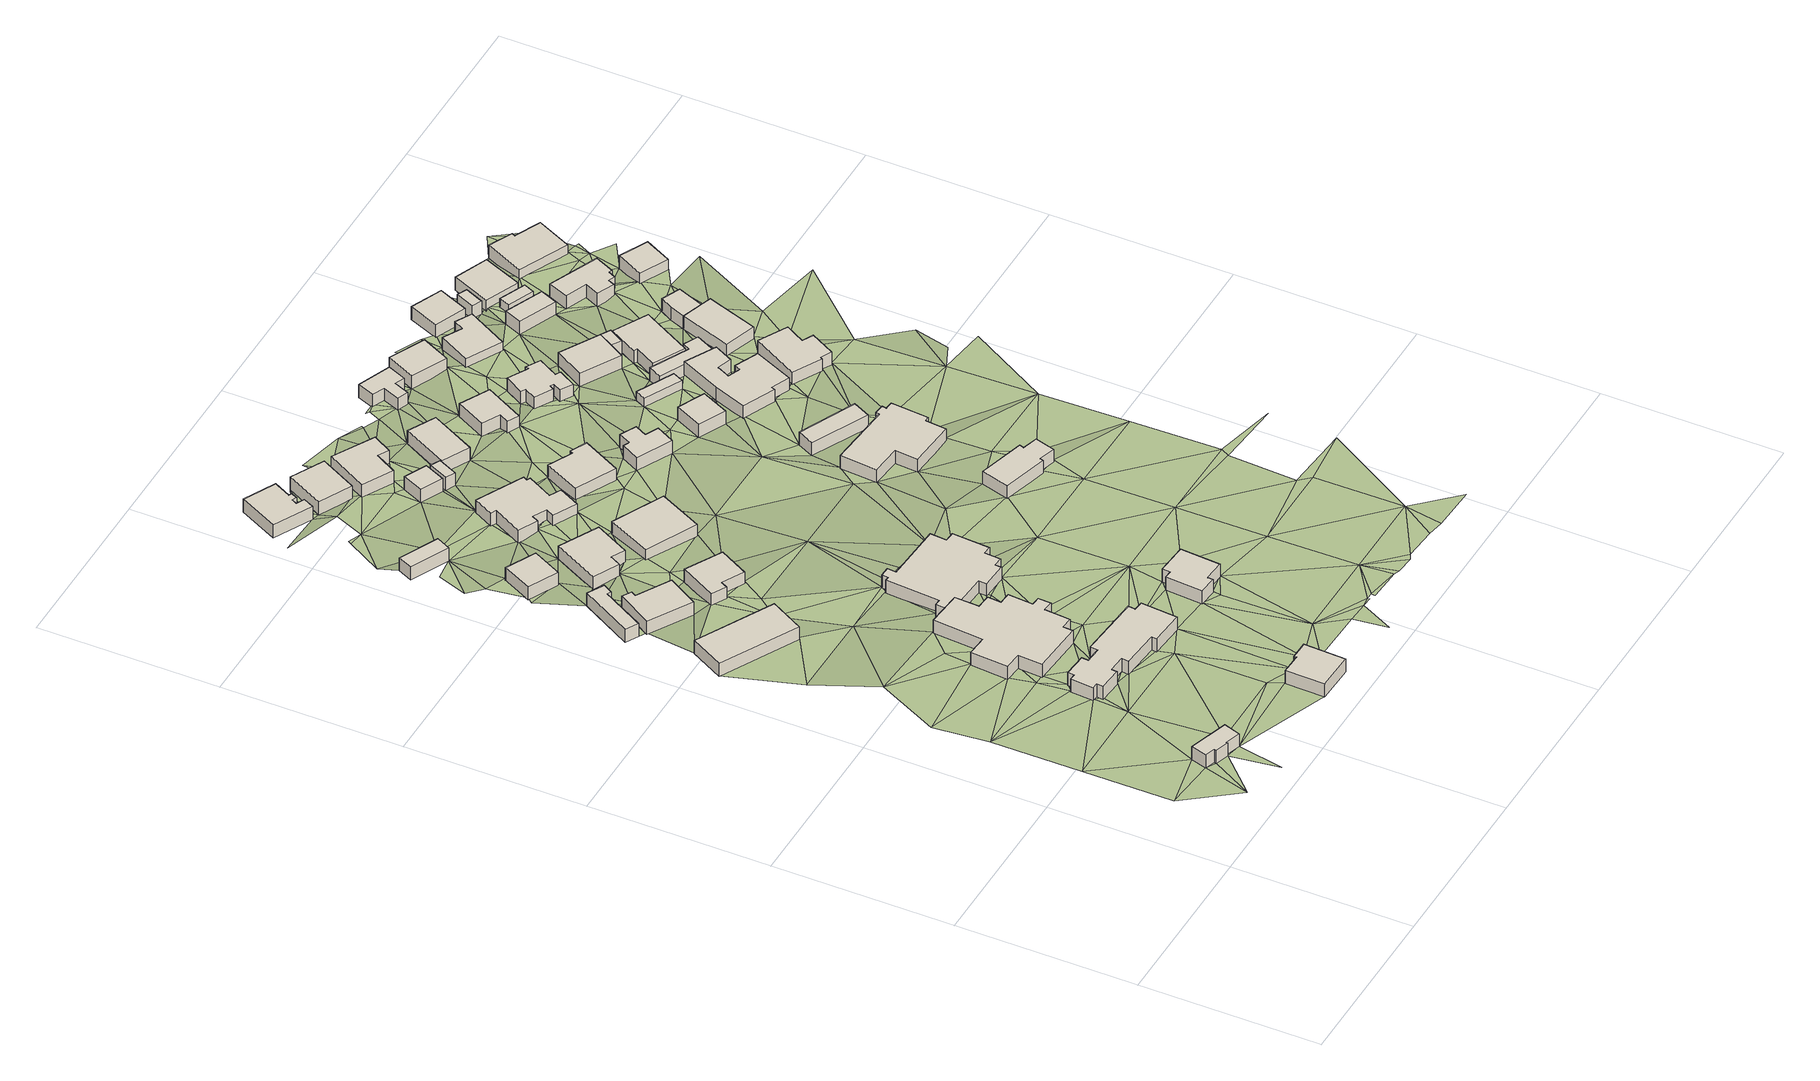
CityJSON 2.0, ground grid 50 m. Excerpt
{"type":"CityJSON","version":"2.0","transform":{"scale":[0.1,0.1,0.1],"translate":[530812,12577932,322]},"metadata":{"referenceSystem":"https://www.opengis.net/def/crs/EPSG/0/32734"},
"CityObjects":{
"building1":{"type":"Building","attributes":{"address":"55 Main Road Mamre 7347 Cape Town","building":"house","building:levels":"1","building_height":4.1,"plus_code":"4FRWFFPG+GF3","ground_height":193.45,"roof_height":197.55},"geometry":[{"type":"Solid","lod":"1","boundaries":[[[[0,1,2,3]],[[1,4,5,2]],[[4,6,7,5]],[[6,8,9,7]],[[8,10,11,9]],[[10,12,13,11]],[[12,14,15,13]],[[14,0,3,15]],[[3,2,5,7,9,11,13,15]],[[14,12,10,8,6,4,1,0]]]]}]},
"building2":{"type":"Building","attributes":{"address":"H.A. Supermarket 16 Lord Somerset Street Mamre 7347 Cape Town","building":"retail","building:levels":"1","building_height":4.1,"plus_code":"4FRWFFPG+WCV","ground_height":191.38,"roof_height":195.48},"geometry":[{"type":"Solid","lod":"1","boundaries":[[[[16,17,18,19]],[[17,20,21,18]],[[20,22,23,21]],[[22,16,19,23]],[[19,18,21,23]],[[22,20,17,16]]]]}]},
"building3":{"type":"Building","attributes":{"building":"garage","building:levels":"1","building_height":4.1,"plus_code":"4FRWFFQG+395","ground_height":190.83,"roof_height":194.93},"geometry":[{"type":"Solid","lod":"1","boundaries":[[[[24,25,26,27]],[[25,28,29,26]],[[28,30,31,29]],[[30,32,33,31]],[[32,34,35,33]],[[34,24,27,35]],[[27,26,29,31,33,35]],[[34,32,30,28,25,24]]]]}]},
"building4":{"type":"Building","attributes":{"address":"Main Road Mamre 7347 Cape Town","building":"office","building:levels":"1","building_height":4.1,"plus_code":"4FRWFFPG+JHM","ground_height":192.85,"roof_height":196.95},"geometry":[{"type":"Solid","lod":"1","boundaries":[[[[36,37,38,39]],[[37,40,41,38]],[[40,42,43,41]],[[42,44,45,43]],[[44,46,47,45]],[[46,48,49,47]],[[48,50,51,49]],[[50,52,53,51]],[[52,54,55,53]],[[54,56,57,55]],[[56,58,59,57]],[[58,60,61,59]],[[60,62,63,61]],[[62,64,65,63]],[[64,66,67,65]],[[66,68,69,67]],[[68,70,71,69]],[[70,72,73,71]],[[72,74,75,73]],[[74,36,39,75]],[[39,38,41,43,45,47,49,51,53,55,57,59,61,63,65,67,69,71,73,75]],[[74,72,70,68,66,64,62,60,58,56,54,52,50,48,46,44,42,40,37,36]]]]}]},
"building5":{"type":"Building","attributes":{"address":"15 Lord Somerset Street Mamre 7347 Cape Town","building":"house","building:levels":"1","building_height":4.1,"plus_code":"4FRWFFQG+2CP","ground_height":190.33,"roof_height":194.43},"geometry":[{"type":"Solid","lod":"1","boundaries":[[[[76,77,78,79]],[[77,80,81,78]],[[80,82,83,81]],[[82,84,85,83]],[[84,86,87,85]],[[86,76,79,87]],[[79,78,81,83,85,87]],[[86,84,82,80,77,76]]]]}]},
"building6":{"type":"Building","attributes":{"address":"53 Main Road Mamre 7347 Cape Town","building":"house","building:levels":"1","building_height":4.1,"plus_code":"4FRWFFPG+FJ7","ground_height":193.24,"roof_height":197.34},"geometry":[{"type":"Solid","lod":"1","boundaries":[[[[88,89,90,91]],[[89,92,93,90]],[[92,94,95,93]],[[94,96,97,95]],[[96,98,99,97]],[[98,88,91,99]],[[91,90,93,95,97,99]],[[98,96,94,92,89,88]]]]}]},
"building7":{"type":"Building","attributes":{"address":"Mamre Library Liedeman Street Mamre 7347 Cape Town","building":"public","building:levels":"1","amenity":"library","operator":"City Cape Town","building_height":4.1,"plus_code":"4FRWFFPG+PGP","ground_height":192.72,"roof_height":196.82},"geometry":[{"type":"Solid","lod":"1","boundaries":[[[[100,101,102,103]],[[101,104,105,102]],[[104,106,107,105]],[[106,108,109,107]],[[108,110,111,109]],[[110,112,113,111]],[[112,114,115,113]],[[114,116,117,115]],[[116,118,119,117]],[[118,120,121,119]],[[120,122,123,121]],[[122,124,125,123]],[[124,126,127,125]],[[126,128,129,127]],[[128,130,131,129]],[[130,132,133,131]],[[132,134,135,133]],[[134,100,103,135]],[[103,102,105,107,109,111,113,115,117,119,121,123,125,127,129,131,133,135]],[[134,132,130,128,126,124,122,120,118,116,114,112,110,108,106,104,101,100]]]]}]},
"building8":{"type":"Building","attributes":{"address":"18 Adam Street Mamre 7347 Cape Town","building":"house","building:levels":"1","building_height":4.1,"plus_code":"4FRWFFQG+5C4","ground_height":189.26,"roof_height":193.36},"geometry":[{"type":"Solid","lod":"1","boundaries":[[[[136,137,138,139]],[[137,140,141,138]],[[140,142,143,141]],[[142,136,139,143]],[[139,138,141,143]],[[142,140,137,136]]]]}]},
"building9":{"type":"Building","attributes":{"address":"11 Adam Street Mamre 7347 Cape Town","building":"yes","building:levels":"1","building_height":4.1,"plus_code":"4FRWFFQG+6CR","ground_height":188.75,"roof_height":192.85},"geometry":[{"type":"Solid","lod":"1","boundaries":[[[[144,145,146,147]],[[145,148,149,146]],[[148,150,151,149]],[[150,144,147,151]],[[147,146,149,151]],[[150,148,145,144]]]]}]},
"building10":{"type":"Building","attributes":{"address":"17 Lord Somerset Street Mamre 7347 Cape Town","building":"house","building:levels":"1","building_height":4.1,"plus_code":"4FRWFFQG+2G2","ground_height":190.33,"roof_height":194.43},"geometry":[{"type":"Solid","lod":"1","boundaries":[[[[152,153,154,155]],[[153,156,157,154]],[[156,158,159,157]],[[158,160,161,159]],[[160,162,163,161]],[[162,152,155,163]],[[155,154,157,159,161,163]],[[162,160,158,156,153,152]]]]}]},
"building11":{"type":"Building","attributes":{"address":"20 Adam Street Mamre 7347 Cape Town","building":"house","building:levels":"1","building_height":4.1,"plus_code":"4FRWFFQG+4F8","ground_height":189.26,"roof_height":193.36},"geometry":[{"type":"Solid","lod":"1","boundaries":[[[[164,165,166,167]],[[165,168,169,166]],[[168,170,171,169]],[[170,172,173,171]],[[172,174,175,173]],[[174,164,167,175]],[[167,166,169,171,173,175]],[[174,172,170,168,165,164]]]]}]},
"building12":{"type":"Building","attributes":{"address":"Mamre Community Hall Liedeman Street Mamre 7347 Cape Town","building":"civic","building:levels":"1","amenity":"townhall","building_height":4.1,"plus_code":"4FRWFFPG+RJC","ground_height":191.78,"roof_height":195.88},"geometry":[{"type":"Solid","lod":"1","boundaries":[[[[176,177,178,179]],[[177,180,181,178]],[[180,182,183,181]],[[182,184,185,183]],[[184,186,187,185]],[[186,188,189,187]],[[188,190,191,189]],[[190,192,193,191]],[[192,194,195,193]],[[194,196,197,195]],[[196,198,199,197]],[[198,200,201,199]],[[200,202,203,201]],[[202,204,205,203]],[[204,206,207,205]],[[206,208,209,207]],[[208,210,211,209]],[[210,212,213,211]],[[212,214,215,213]],[[214,176,179,215]],[[179,178,181,183,185,187,189,191,193,195,197,199,201,203,205,207,209,211,213,215]],[[214,212,210,208,206,204,202,200,198,196,194,192,190,188,186,184,182,180,177,176]]]]}]},
"building13":{"type":"Building","attributes":{"address":"17 Liedeman Street Mamre 7347 Cape Town","building":"house","building:levels":"1","building_height":4.1,"plus_code":"4FRWFFQG+CC3","ground_height":186.45,"roof_height":190.55},"geometry":[{"type":"Solid","lod":"1","boundaries":[[[[216,217,218,219]],[[217,220,221,218]],[[220,222,223,221]],[[222,224,225,223]],[[224,226,227,225]],[[226,228,229,227]],[[228,230,231,229]],[[230,232,233,231]],[[232,234,235,233]],[[234,216,219,235]],[[219,218,221,223,225,227,229,231,233,235]],[[234,232,230,228,226,224,222,220,217,216]]]]}]},
"building14":{"type":"Building","attributes":{"address":"22 Adam Street Mamre 7347 Cape Town","building":"house","building:levels":"1","building_height":4.1,"plus_code":"4FRWFFQG+3HJ","ground_height":188.7,"roof_height":192.8},"geometry":[{"type":"Solid","lod":"1","boundaries":[[[[236,237,238,239]],[[237,240,241,238]],[[240,242,243,241]],[[242,236,239,243]],[[239,238,241,243]],[[242,240,237,236]]]]}]},
"building15":{"type":"Building","attributes":{"address":"Mamre Post Office Main Road Mamre 7347 Cape Town","building":"yes","building:levels":"1","amenity":"post_office","building_height":4.1,"plus_code":"4FRWFFPG+JPC","ground_height":192.58,"roof_height":196.68},"geometry":[{"type":"Solid","lod":"1","boundaries":[[[[244,245,246,247]],[[245,248,249,246]],[[248,250,251,249]],[[250,252,253,251]],[[252,254,255,253]],[[254,256,257,255]],[[256,258,259,257]],[[258,244,247,259]],[[247,246,249,251,253,255,257,259]],[[258,256,254,252,250,248,245,244]]]]}]},
"building16":{"type":"Building","attributes":{"address":"15 Adam Street Mamre 7347 Cape Town","building":"house","building:levels":"1","building_height":4.1,"plus_code":"4FRWFFQG+5GW","ground_height":187.65,"roof_height":191.75},"geometry":[{"type":"Solid","lod":"1","boundaries":[[[[260,261,262,263]],[[261,264,265,262]],[[264,266,267,265]],[[266,268,269,267]],[[268,270,271,269]],[[270,272,273,271]],[[272,274,275,273]],[[274,276,277,275]],[[276,278,279,277]],[[278,280,281,279]],[[280,282,283,281]],[[282,284,285,283]],[[284,286,287,285]],[[286,260,263,287]],[[263,262,265,267,269,271,273,275,277,279,281,283,285,287]],[[286,284,282,280,278,276,274,272,270,268,266,264,261,260]]]]}]},
"building17":{"type":"Building","attributes":{"address":"15 Liedeman Street Mamre 7347 Cape Town","building":"detached","building:levels":"1","building_height":4.1,"plus_code":"4FRWFFQG+9FG","ground_height":186.44,"roof_height":190.54},"geometry":[{"type":"Solid","lod":"1","boundaries":[[[[288,289,290,291]],[[289,292,293,290]],[[292,294,295,293]],[[294,288,291,295]],[[291,290,293,295]],[[294,292,289,288]]]]}]},
"building18":{"type":"Building","attributes":{"address":"Liedeman Street Mamre 7347 Cape Town","building":"garage","building:levels":"1","building_height":4.1,"plus_code":"4FRWFFQG+7GV","ground_height":187.22,"roof_height":191.32},"geometry":[{"type":"Solid","lod":"1","boundaries":[[[[296,297,298,299]],[[297,300,301,298]],[[300,302,303,301]],[[302,296,299,303]],[[299,298,301,303]],[[302,300,297,296]]]]}]},
"building19":{"type":"Building","attributes":{"address":"Liedeman Street Mamre 7347 Cape Town","building":"garage","building:levels":"1","building_height":4.1,"plus_code":"4FRWFFQG+7GQ","ground_height":187.22,"roof_height":191.32},"geometry":[{"type":"Solid","lod":"1","boundaries":[[[[304,305,306,307]],[[305,308,309,306]],[[308,310,311,309]],[[310,304,307,311]],[[307,306,309,311]],[[310,308,305,304]]]]}]},
"building20":{"type":"Building","attributes":{"address":"13 Liedeman Street Mamre 7347 Cape Town","building":"detached","building:levels":"1","building_height":4.1,"plus_code":"4FRWFFQG+9G4","ground_height":186.44,"roof_height":190.54},"geometry":[{"type":"Solid","lod":"1","boundaries":[[[[312,313,314,315]],[[313,316,317,314]],[[316,318,319,317]],[[318,320,321,319]],[[320,322,323,321]],[[322,312,315,323]],[[315,314,317,319,321,323]],[[322,320,318,316,313,312]]]]}]},
"building21":{"type":"Building","attributes":{"address":"17 Adam Street Mamre 7347 Cape Town","building":"house","building:levels":"1","building_height":4.1,"plus_code":"4FRWFFQG+5JC","ground_height":187.65,"roof_height":191.75},"geometry":[{"type":"Solid","lod":"1","boundaries":[[[[324,325,326,327]],[[325,328,329,326]],[[328,330,331,329]],[[330,332,333,331]],[[332,334,335,333]],[[334,324,327,335]],[[327,326,329,331,333,335]],[[334,332,330,328,325,324]]]]}]},
"building22":{"type":"Building","attributes":{"address":"11 Liedeman Street Mamre 7347 Cape Town","building":"house","building:levels":"1","building_height":4.1,"plus_code":"4FRWFFQG+8H5","ground_height":186.76,"roof_height":190.86},"geometry":[{"type":"Solid","lod":"1","boundaries":[[[[336,337,338,339]],[[337,340,341,338]],[[340,342,343,341]],[[342,336,339,343]],[[339,338,341,343]],[[342,340,337,336]]]]}]},
"building23":{"type":"Building","attributes":{"address":"19 Adam Street Mamre 7347 Cape Town","building":"house","building:levels":"1","building_height":4.1,"plus_code":"4FRWFFQG+4MV","ground_height":188.62,"roof_height":192.72},"geometry":[{"type":"Solid","lod":"1","boundaries":[[[[344,345,346,347]],[[345,348,349,346]],[[348,350,351,349]],[[350,352,353,351]],[[352,354,355,353]],[[354,356,357,355]],[[356,358,359,357]],[[358,344,347,359]],[[347,346,349,351,353,355,357,359]],[[358,356,354,352,350,348,345,344]]]]}]},
"building24":{"type":"Building","attributes":{"address":"Mamre Cape Town","building":"yes","building:levels":"1","building_height":4.1,"plus_code":"4FRWFFPG+RQH","ground_height":191.35,"roof_height":195.45},"geometry":[{"type":"Solid","lod":"1","boundaries":[[[[360,361,362,363]],[[361,364,365,362]],[[364,366,367,365]],[[366,368,369,367]],[[368,370,371,369]],[[370,372,373,371]],[[372,374,375,373]],[[374,360,363,375]],[[363,362,365,367,369,371,373,375]],[[374,372,370,368,366,364,361,360]]]]}]},
"building25":{"type":"Building","attributes":{"address":"9 Liedeman Street Mamre 7347 Cape Town","building":"house","building:levels":"1","building_height":4.1,"plus_code":"4FRWFFQG+7MJ","ground_height":186.45,"roof_height":190.55},"geometry":[{"type":"Solid","lod":"1","boundaries":[[[[376,377,378,379]],[[377,380,381,378]],[[380,382,383,381]],[[382,384,385,383]],[[384,386,387,385]],[[386,376,379,387]],[[379,378,381,383,385,387]],[[386,384,382,380,377,376]]]]}]},
"building26":{"type":"Building","attributes":{"address":"Mamre Community Health Centre Mamre Community Health Clinic Corner of Adam and Liedeman Street Mamre 7347 Cape Town","building":"clinic","building:levels":"1","building_height":4.1,"plus_code":"4FRWFFPG+WQW","ground_height":190.24,"roof_height":194.34},"geometry":[{"type":"Solid","lod":"1","boundaries":[[[[388,389,390,391]],[[389,392,393,390]],[[392,394,395,393]],[[394,396,397,395]],[[396,398,399,397]],[[398,400,401,399]],[[400,402,403,401]],[[402,404,405,403]],[[404,406,407,405]],[[406,408,409,407]],[[408,410,411,409]],[[410,388,391,411]],[[391,390,393,395,397,399,401,403,405,407,409,411]],[[410,408,406,404,402,400,398,396,394,392,389,388]]]]}]},
"building27":{"type":"Building","attributes":{"address":"Liedeman Street Mamre 7347 Cape Town","building":"civic","building:levels":"1","building_height":4.1,"plus_code":"4FRWFFPG+XQW","ground_height":189.54,"roof_height":193.64},"geometry":[{"type":"Solid","lod":"1","boundaries":[[[[412,413,414,415]],[[413,416,417,414]],[[416,418,419,417]],[[418,412,415,419]],[[415,414,417,419]],[[418,416,413,412]]]]}]},
"building28":{"type":"Building","attributes":{"address":"21 Adam Street Mamre 7347 Cape Town","building":"house","building:levels":"1","building_height":4.1,"plus_code":"4FRWFFQG+4P9","ground_height":188.62,"roof_height":192.72},"geometry":[{"type":"Solid","lod":"1","boundaries":[[[[420,421,422,423]],[[421,424,425,422]],[[424,426,427,425]],[[426,420,423,427]],[[423,422,425,427]],[[426,424,421,420]]]]}]},
"building29":{"type":"Building","attributes":{"address":"14 Liedeman Street Mamre 7347 Cape Town","building":"yes","building:levels":"1","building_height":4.1,"plus_code":"4FRWFFQG+9MJ","ground_height":185.15,"roof_height":189.25},"geometry":[{"type":"Solid","lod":"1","boundaries":[[[[428,429,430,431]],[[429,432,433,430]],[[432,434,435,433]],[[434,436,437,435]],[[436,438,439,437]],[[438,440,441,439]],[[440,442,443,441]],[[442,428,431,443]],[[431,430,433,435,437,439,441,443]],[[442,440,438,436,434,432,429,428]]]]}]},
"building30":{"type":"Building","attributes":{"address":"7 Liedeman Street Mamre 7347 Cape Town","building":"house","building:levels":"1","building_height":4.1,"plus_code":"4FRWFFQG+7P7","ground_height":186.45,"roof_height":190.55},"geometry":[{"type":"Solid","lod":"1","boundaries":[[[[444,445,446,447]],[[445,448,449,446]],[[448,450,451,449]],[[450,452,453,451]],[[452,454,455,453]],[[454,456,457,455]],[[456,458,459,457]],[[458,460,461,459]],[[460,462,463,461]],[[462,464,465,463]],[[464,466,467,465]],[[466,468,469,467]],[[468,470,471,469]],[[470,444,447,471]],[[447,446,449,451,453,455,457,459,461,463,465,467,469,471]],[[470,468,466,464,462,460,458,456,454,452,450,448,445,444]]]]}]},
"building31":{"type":"Building","attributes":{"building":"cabin","building:levels":"1","building_height":2.8,"plus_code":"4FRWFFQG+5Q7","ground_height":188.62,"roof_height":191.42},"geometry":[{"type":"Solid","lod":"1","boundaries":[[[[472,473,474,475]],[[473,476,477,474]],[[476,478,479,477]],[[478,472,475,479]],[[475,474,477,479]],[[478,476,473,472]]]]}]},
"building32":{"type":"Building","attributes":{"address":"12 Liedeman Street Mamre 7347 Cape Town","building":"house","building:levels":"1","building_height":4.1,"plus_code":"4FRWFFQG+9PC","ground_height":185.15,"roof_height":189.25},"geometry":[{"type":"Solid","lod":"1","boundaries":[[[[480,481,482,483]],[[481,484,485,482]],[[484,486,487,485]],[[486,480,483,487]],[[483,482,485,487]],[[486,484,481,480]]]]}]},
"building33":{"type":"Building","attributes":{"address":"23 Adam Street Mamre 7347 Cape Town","building":"house","building:levels":"1","building_height":4.1,"plus_code":"4FRWFFQG+4Q5","ground_height":188.64,"roof_height":192.74},"geometry":[{"type":"Solid","lod":"1","boundaries":[[[[488,489,490,491]],[[489,492,493,490]],[[492,494,495,493]],[[494,496,497,495]],[[496,498,499,497]],[[498,500,501,499]],[[500,502,503,501]],[[502,504,505,503]],[[504,506,507,505]],[[506,508,509,507]],[[508,510,511,509]],[[510,512,513,511]],[[512,488,491,513]],[[491,490,493,495,497,499,501,503,505,507,509,511,513]],[[512,510,508,506,504,502,500,498,496,494,492,489,488]]]]}]},
"building34":{"type":"Building","attributes":{"address":"5 Liedeman Street Mamre 7347 Cape Town","building":"house","building:levels":"1","building_height":4.1,"plus_code":"4FRWFFQG+6QP","ground_height":187.52,"roof_height":191.62},"geometry":[{"type":"Solid","lod":"1","boundaries":[[[[514,515,516,517]],[[515,518,519,516]],[[518,520,521,519]],[[520,522,523,521]],[[522,514,517,523]],[[517,516,519,521,523]],[[522,520,518,515,514]]]]}]},
"building35":{"type":"Building","attributes":{"building":"yes","building:levels":"1","building_height":4.1,"plus_code":"4FRWFFQG+5R4","ground_height":187.52,"roof_height":191.62},"geometry":[{"type":"Solid","lod":"1","boundaries":[[[[524,525,526,527]],[[525,528,529,526]],[[528,530,531,529]],[[530,532,533,531]],[[532,534,535,533]],[[534,524,527,535]],[[527,526,529,531,533,535]],[[534,532,530,528,525,524]]]]}]},
"building36":{"type":"Building","attributes":{"address":"10 Liedeman Street Mamre 7347 Cape Town","building":"house","building:levels":"1","building_height":4.1,"plus_code":"4FRWFFQG+8QV","ground_height":184.32,"roof_height":188.42},"geometry":[{"type":"Solid","lod":"1","boundaries":[[[[536,537,538,539]],[[537,540,541,538]],[[540,542,543,541]],[[542,544,545,543]],[[544,546,547,545]],[[546,536,539,547]],[[539,538,541,543,545,547]],[[546,544,542,540,537,536]]]]}]},
"building37":{"type":"Building","attributes":{"building":"garage","building:levels":"1","building_height":4.1,"plus_code":"4FRWFFQG+6RF","ground_height":187.52,"roof_height":191.62},"geometry":[{"type":"Solid","lod":"1","boundaries":[[[[515,514,517,516]],[[514,548,549,517]],[[548,550,551,549]],[[550,515,516,551]],[[516,517,549,551]],[[550,548,514,515]]]]}]},
"building38":{"type":"Building","attributes":{"address":"3 Liedeman Street Mamre 7347 Cape Town","building":"house","building:levels":"1","building_height":4.1,"plus_code":"4FRWFFQG+5RV","ground_height":187.52,"roof_height":191.62},"geometry":[{"type":"Solid","lod":"1","boundaries":[[[[552,553,554,555]],[[553,556,557,554]],[[556,558,559,557]],[[558,560,561,559]],[[560,562,563,561]],[[562,552,555,563]],[[555,554,557,559,561,563]],[[562,560,558,556,553,552]]]]}]},
"building39":{"type":"Building","attributes":{"address":"25 Adam Street Mamre 7347 Cape Town","building":"house","building:levels":"1","building_height":4.1,"plus_code":"4FRWFFQG+3VM","ground_height":188.64,"roof_height":192.74},"geometry":[{"type":"Solid","lod":"1","boundaries":[[[[564,565,566,567]],[[565,568,569,566]],[[568,570,571,569]],[[570,572,573,571]],[[572,574,575,573]],[[574,576,577,575]],[[576,578,579,577]],[[578,564,567,579]],[[567,566,569,571,573,575,577,579]],[[578,576,574,572,570,568,565,564]]]]}]},
"building40":{"type":"Building","attributes":{"address":"20 Kaap Street Mamre 7347 Cape Town","building":"house","building:levels":"1","building_height":4.1,"plus_code":"4FRWFFQG+9QQ","ground_height":184.32,"roof_height":188.42},"geometry":[{"type":"Solid","lod":"1","boundaries":[[[[580,581,582,583]],[[581,584,585,582]],[[584,586,587,585]],[[586,580,583,587]],[[583,582,585,587]],[[586,584,581,580]]]]}]},
"building41":{"type":"Building","attributes":{"address":"8 Liedeman Street Mamre 7347 Cape Town","building":"house","building:levels":"1","building_height":4.1,"plus_code":"4FRWFFQG+8R8","ground_height":186.11,"roof_height":190.21},"geometry":[{"type":"Solid","lod":"1","boundaries":[[[[588,589,590,591]],[[589,592,593,590]],[[592,594,595,593]],[[594,588,591,595]],[[591,590,593,595]],[[594,592,589,588]]]]}]},
"building42":{"type":"Building","attributes":{"address":"1 Liedeman Street Mamre 7347 Cape Town","building":"house","building:levels":"1","building_height":4.1,"plus_code":"4FRWFFQG+5V4","ground_height":187.5,"roof_height":191.6},"geometry":[{"type":"Solid","lod":"1","boundaries":[[[[596,597,598,599]],[[597,600,601,598]],[[600,602,603,601]],[[602,604,605,603]],[[604,596,599,605]],[[599,598,601,603,605]],[[604,602,600,597,596]]]]}]},
"building43":{"type":"Building","attributes":{"building":"garage","building:levels":"1","building_height":4.1,"plus_code":"4FRWFFQG+9R7","ground_height":184.32,"roof_height":188.42},"geometry":[{"type":"Solid","lod":"1","boundaries":[[[[606,607,608,609]],[[607,610,611,608]],[[610,612,613,611]],[[612,606,609,613]],[[609,608,611,613]],[[612,610,607,606]]]]}]},
"building44":{"type":"Building","attributes":{"building":"cabin","building:levels":"1","building_height":2.8,"plus_code":"4FRWFFQG+8RQ","ground_height":186.11,"roof_height":188.91},"geometry":[{"type":"Solid","lod":"1","boundaries":[[[[614,615,616,617]],[[615,618,619,616]],[[618,620,621,619]],[[620,614,617,621]],[[617,616,619,621]],[[620,618,615,614]]]]}]},
"building45":{"type":"Building","attributes":{"address":"Liedeman Street Mamre 7347 Cape Town","building":"garage","building:levels":"1","building_height":4.1,"plus_code":"4FRWFFQG+5VX","ground_height":187.5,"roof_height":191.6},"geometry":[{"type":"Solid","lod":"1","boundaries":[[[[597,596,599,598]],[[596,622,623,599]],[[622,624,625,623]],[[624,626,627,625]],[[626,597,598,627]],[[598,599,623,625,627]],[[626,624,622,596,597]]]]}]},
"building46":{"type":"Building","attributes":{"address":"21 Kaap Street Mamre 7347 Cape Town","building":"house","building:levels":"1","building_height":4.1,"plus_code":"4FRWFFQG+9V6","ground_height":184.17,"roof_height":188.27},"geometry":[{"type":"Solid","lod":"1","boundaries":[[[[628,629,630,631]],[[629,632,633,630]],[[632,634,635,633]],[[634,628,631,635]],[[631,630,633,635]],[[634,632,629,628]]]]}]},
"building47":{"type":"Building","attributes":{"address":"6 Liedeman Street Mamre 7347 Cape Town","building":"house","building:levels":"1","building_height":4.1,"plus_code":"4FRWFFQG+7WJ","ground_height":186.05,"roof_height":190.15},"geometry":[{"type":"Solid","lod":"1","boundaries":[[[[636,637,638,639]],[[637,640,641,638]],[[640,642,643,641]],[[642,644,645,643]],[[644,646,647,645]],[[646,648,649,647]],[[648,650,651,649]],[[650,652,653,651]],[[652,654,655,653]],[[654,636,639,655]],[[639,638,641,643,645,647,649,651,653,655]],[[654,652,650,648,646,644,642,640,637,636]]]]}]},
"building48":{"type":"Building","attributes":{"address":"4 Liedeman Street Mamre 7347 Cape Town","building":"house","building:levels":"1","building_height":4.1,"plus_code":"4FRWFFQG+7X2","ground_height":186.05,"roof_height":190.15},"geometry":[{"type":"Solid","lod":"1","boundaries":[[[[656,657,658,659]],[[657,660,661,658]],[[660,662,663,661]],[[662,656,659,663]],[[659,658,661,663]],[[662,660,657,656]]]]}]},
"building49":{"type":"Building","attributes":{"address":"22 Kaap Street Mamre 7347 Cape Town","building":"house","building:levels":"1","building_height":4.1,"plus_code":"4FRWFFQG+9W4","ground_height":184.17,"roof_height":188.27},"geometry":[{"type":"Solid","lod":"1","boundaries":[[[[664,665,666,667]],[[665,668,669,666]],[[668,670,671,669]],[[670,672,673,671]],[[672,674,675,673]],[[674,664,667,675]],[[667,666,669,671,673,675]],[[674,672,670,668,665,664]]]]}]},
"terrain1":{"type":"TINRelief","geometry":[{"type":"CompositeSurface","lod":"1","boundaries":[[[676,677,1]],[[676,0,678]],[[676,1,0]],[[6,1,677]],[[6,677,8]],[[6,4,1]],[[678,0,679]],[[678,680,681]],[[12,8,682]],[[10,8,12]],[[681,683,684]],[[678,679,680]],[[679,0,14]],[[685,681,680]],[[686,681,685]],[[687,684,688]],[[686,683,681]],[[12,689,14]],[[683,688,684]],[[679,690,680]],[[691,692,693]],[[690,694,680]],[[679,695,690]],[[696,693,687]],[[697,679,14]],[[698,686,685]],[[698,685,699]],[[700,12,701]],[[702,687,688]],[[703,695,679]],[[698,704,686]],[[689,12,700]],[[683,686,705]],[[704,705,686]],[[704,698,706]],[[691,693,696]],[[702,707,687]],[[14,689,697]],[[708,709,695]],[[703,679,697]],[[77,710,711]],[[708,695,703]],[[707,696,687]],[[712,25,710]],[[702,688,713]],[[714,44,706]],[[706,715,704]],[[42,706,44]],[[25,712,28]],[[711,716,77]],[[702,713,707]],[[711,17,716]],[[715,706,42]],[[717,689,700]],[[17,691,696]],[[28,712,30]],[[697,718,703]],[[719,703,718]],[[30,712,720]],[[721,717,700]],[[697,689,717]],[[30,720,32]],[[722,723,34]],[[723,722,724]],[[34,32,725]],[[726,727,724]],[[80,720,728]],[[707,729,696]],[[715,42,730]],[[77,716,80]],[[725,722,34]],[[17,731,716]],[[732,715,733]],[[145,734,727]],[[729,707,735]],[[32,720,736]],[[17,737,731]],[[738,89,88]],[[697,717,739]],[[145,740,734]],[[735,707,134]],[[697,739,718]],[[741,17,696]],[[727,726,145]],[[715,730,733]],[[725,32,736]],[[736,720,80]],[[89,739,717]],[[42,40,730]],[[742,89,738]],[[738,743,742]],[[696,729,744]],[[80,716,162]],[[17,741,737]],[[134,745,735]],[[150,148,746]],[[132,747,134]],[[731,737,748]],[[749,750,733]],[[749,733,730]],[[751,731,748]],[[130,747,132]],[[164,722,725]],[[134,747,745]],[[744,741,696]],[[744,729,752]],[[162,753,80]],[[736,80,753]],[[754,89,742]],[[130,128,126]],[[722,164,140]],[[126,755,756]],[[747,130,757]],[[145,726,758]],[[148,759,746]],[[759,760,746]],[[758,726,140]],[[89,761,739]],[[130,126,762]],[[37,36,40]],[[736,763,170]],[[753,764,736]],[[130,762,765]],[[162,160,753]],[[744,766,741]],[[765,757,130]],[[763,736,764]],[[761,89,754]],[[767,760,759]],[[768,754,742]],[[769,126,756]],[[164,758,140]],[[737,770,748]],[[148,145,771]],[[36,739,250]],[[126,769,762]],[[737,741,770]],[[749,730,772]],[[730,40,772]],[[769,765,762]],[[749,772,756]],[[220,773,774]],[[775,776,777]],[[771,145,758]],[[250,739,761]],[[164,174,778]],[[36,772,40]],[[160,748,770]],[[753,779,764]],[[780,164,778]],[[781,763,764]],[[758,164,780]],[[779,753,160]],[[770,741,777]],[[297,759,148]],[[782,761,754]],[[174,763,781]],[[754,768,783]],[[769,756,772]],[[36,250,245]],[[768,784,783]],[[148,771,785]],[[289,220,774]],[[777,776,770]],[[289,222,220]],[[776,775,786]],[[228,226,224]],[[769,787,788]],[[228,224,222]],[[761,782,789]],[[774,759,790]],[[791,780,778]],[[792,771,758]],[[245,772,36]],[[783,793,754]],[[782,754,794]],[[148,785,297]],[[228,222,230]],[[795,778,174]],[[774,796,289]],[[250,248,245]],[[797,780,798]],[[791,778,795]],[[222,289,288]],[[791,798,780]],[[799,787,800]],[[288,230,222]],[[174,781,795]],[[789,782,794]],[[801,759,297]],[[759,801,790]],[[802,779,160]],[[776,786,770]],[[789,794,803]],[[802,160,770]],[[804,793,783]],[[774,790,796]],[[805,787,769]],[[754,793,806]],[[806,794,754]],[[805,769,772]],[[805,800,787]],[[807,212,786]],[[244,772,245]],[[300,297,785]],[[212,800,805]],[[808,809,810]],[[296,801,297]],[[793,808,806]],[[811,795,781]],[[236,779,802]],[[300,785,305]],[[796,790,312]],[[801,812,790]],[[308,305,785]],[[795,813,814]],[[236,811,781]],[[801,296,812]],[[286,308,785]],[[786,212,815]],[[312,294,796]],[[806,808,810]],[[814,282,816]],[[817,770,786]],[[795,811,813]],[[300,305,304]],[[302,812,296]],[[794,818,244]],[[300,304,302]],[[817,802,770]],[[284,282,286]],[[332,814,813]],[[794,806,818]],[[819,806,810]],[[294,312,820]],[[772,244,821]],[[814,332,282]],[[805,822,212]],[[823,812,302]],[[302,304,310]],[[286,282,332]],[[805,772,821]],[[310,308,824]],[[825,806,819]],[[826,812,823]],[[811,827,813]],[[308,286,336]],[[302,310,823]],[[822,815,212]],[[786,815,828]],[[829,811,236]],[[824,308,336]],[[236,802,345]],[[806,825,830]],[[831,820,312]],[[332,832,286]],[[828,817,786]],[[821,244,818]],[[824,340,310]],[[832,336,286]],[[811,829,827]],[[310,340,823]],[[312,833,831]],[[345,829,236]],[[332,328,832]],[[330,328,332]],[[833,823,340]],[[834,802,817]],[[835,827,829]],[[830,836,806]],[[818,806,836]],[[822,805,837]],[[802,834,345]],[[822,360,815]],[[805,821,837]],[[835,325,827]],[[838,828,815]],[[831,833,839]],[[336,832,840]],[[815,360,838]],[[841,833,340]],[[828,842,817]],[[832,328,843]],[[844,836,830]],[[337,336,845]],[[835,354,325]],[[835,846,354]],[[831,839,847]],[[841,839,833]],[[336,840,845]],[[328,325,843]],[[842,834,817]],[[848,821,818]],[[840,832,843]],[[849,828,838]],[[822,837,850]],[[851,340,337]],[[844,852,836]],[[834,842,413]],[[841,340,851]],[[845,840,853]],[[420,345,834]],[[350,348,352]],[[337,845,854]],[[855,818,836]],[[838,360,856]],[[325,354,857]],[[345,858,348]],[[834,413,412]],[[855,848,818]],[[858,345,420]],[[352,348,858]],[[851,859,841]],[[857,843,325]],[[859,860,861]],[[337,854,862]],[[837,863,850]],[[352,857,354]],[[856,360,374]],[[337,862,851]],[[413,842,864]],[[850,863,865]],[[836,852,866]],[[821,867,837]],[[421,420,834]],[[859,851,860]],[[834,412,868]],[[838,856,869]],[[821,848,870]],[[851,871,860]],[[472,352,858]],[[426,858,420]],[[868,421,834]],[[372,370,374]],[[843,872,468]],[[842,410,864]],[[384,843,468]],[[857,872,843]],[[856,374,370]],[[862,854,480]],[[857,352,472]],[[867,821,870]],[[472,858,426]],[[862,432,873]],[[863,837,874]],[[872,875,468]],[[432,862,480]],[[857,876,872]],[[872,876,877]],[[878,854,384]],[[412,879,868]],[[466,384,468]],[[398,869,400]],[[855,836,880]],[[854,878,480]],[[857,472,478]],[[370,863,874]],[[408,864,410]],[[489,421,868]],[[881,877,876]],[[857,882,876]],[[867,874,837]],[[432,480,434]],[[877,881,883]],[[473,472,426]],[[412,884,885]],[[406,864,408]],[[424,421,489]],[[880,848,855]],[[886,384,466]],[[473,426,424]],[[885,879,412]],[[520,857,478]],[[406,884,864]],[[857,520,882]],[[887,856,370]],[[434,480,486]],[[869,856,887]],[[404,402,406]],[[406,402,884]],[[384,886,878]],[[424,489,473]],[[520,888,882]],[[466,462,886]],[[462,466,464]],[[869,887,400]],[[478,476,889]],[[524,478,889]],[[522,520,478]],[[888,460,890]],[[878,886,891]],[[518,888,520]],[[870,892,867]],[[879,893,894]],[[887,370,874]],[[489,488,473]],[[524,522,478]],[[885,893,879]],[[888,518,460]],[[473,488,476]],[[889,476,488]],[[886,462,895]],[[402,400,896]],[[402,897,884]],[[885,884,898]],[[886,895,891]],[[893,885,899]],[[462,460,895]],[[891,900,878]],[[506,502,508]],[[502,506,504]],[[553,524,558]],[[878,900,484]],[[488,901,889]],[[522,524,553]],[[508,502,510]],[[558,524,902]],[[898,899,885]],[[887,896,400]],[[899,500,893]],[[556,553,558]],[[588,460,518]],[[903,484,904]],[[897,898,884]],[[500,510,502]],[[548,522,553]],[[900,904,484]],[[902,905,558]],[[514,522,548]],[[588,895,460]],[[901,488,512]],[[897,402,896]],[[906,904,900]],[[564,500,899]],[[588,518,515]],[[907,510,500]],[[907,512,510]],[[553,552,548]],[[905,902,908]],[[900,909,542]],[[542,906,900]],[[512,907,901]],[[898,897,910]],[[552,550,548]],[[500,564,907]],[[911,901,907]],[[895,588,594]],[[905,908,562]],[[895,594,540]],[[906,542,581]],[[562,550,552]],[[908,911,597]],[[515,550,589]],[[907,564,912]],[[588,515,589]],[[597,911,907]],[[542,540,581]],[[913,897,896]],[[914,896,887]],[[562,908,597]],[[915,897,913]],[[912,564,578]],[[578,916,915]],[[540,606,581]],[[607,540,594]],[[606,540,607]],[[917,594,620]],[[918,550,562]],[[913,578,915]],[[612,581,606]],[[594,917,607]],[[589,550,918]],[[594,592,620]],[[562,597,626]],[[612,584,581]],[[919,896,920]],[[896,919,913]],[[917,620,618]],[[912,578,921]],[[607,917,610]],[[626,624,562]],[[589,922,592]],[[592,614,620]],[[918,922,589]],[[618,923,917]],[[612,610,924]],[[925,610,917]],[[912,921,926]],[[624,927,562]],[[918,562,927]],[[928,592,922]],[[614,592,928]],[[615,923,618]],[[922,918,640]],[[928,615,614]],[[926,622,596]],[[913,929,578]],[[615,928,930]],[[624,622,931]],[[930,923,615]],[[927,624,932]],[[622,926,931]],[[578,929,921]],[[927,933,646]],[[624,931,932]],[[927,932,933]],[[930,629,923]],[[934,926,921]],[[933,652,650]],[[652,933,932]],[[930,928,935]],[[664,925,629]],[[935,928,654]],[[934,931,926]],[[629,930,664]],[[662,652,932]],[[936,932,931]],[[662,654,652]],[[935,937,930]],[[654,662,938]],[[938,935,654]],[[935,938,937]],[[662,939,938]],[[940,937,938]],[[674,941,664]],[[938,942,940]],[[670,937,940]],[[672,670,674]],[[674,670,941]],[[670,943,941]]]}]}
},
"vertices":[
[223,217,97],[209,172,97],[209,172,138],[223,217,138],[238,163,97],[238,163,138],[236,156,97],[236,156,138],[274,144,97],[274,144,138],[275,149,97],[275,149,138],[318,135,97],[318,135,138],[333,182,97],[333,182,138],
[218,1283,77],[269,1377,77],[269,1377,118],[218,1283,118],[57,1489,77],[57,1489,118],[6,1395,77],[6,1395,118],
[24,1660,71],[59,1641,71],[59,1641,112],[24,1660,112],[125,1760,71],[125,1760,112],[136,1754,71],[136,1754,112],[151,1781,71],[151,1781,112],[106,1806,71],[106,1806,112],
[658,574,91],[631,576,91],[631,576,132],[658,574,132],[633,596,91],[633,596,132],[454,610,91],[454,610,132],[452,588,91],[452,588,132],[407,591,91],[407,591,132],[408,610,91],[408,610,132],[343,615,91],[343,615,132],[342,597,91],[342,597,132],[324,598,91],[324,598,132],[319,534,91],[319,534,132],[336,533,91],[336,533,132],[335,514,91],[335,514,132],[400,509,91],[400,509,132],[401,525,91],[401,525,132],[449,521,91],[449,521,132],[447,501,91],[447,501,132],[554,493,91],[554,493,132],[553,479,91],[553,479,132],[650,472,91],[650,472,132],
[80,1629,66],[198,1561,66],[198,1561,107],[80,1629,107],[248,1646,66],[248,1646,107],[156,1699,66],[156,1699,107],[164,1713,66],[164,1713,107],[139,1728,66],[139,1728,107],
[689,32,95],[693,148,95],[693,148,136],[689,32,136],[641,149,95],[641,149,136],[641,142,95],[641,142,136],[584,144,95],[584,144,136],[581,35,95],[581,35,136],
[373,997,90],[363,857,90],[363,857,131],[373,997,131],[306,861,90],[306,861,131],[299,756,90],[299,756,131],[347,752,90],[347,752,131],[343,685,90],[343,685,131],[491,675,90],[491,675,131],[493,703,90],[493,703,131],[526,701,90],[526,701,131],[531,772,90],[531,772,131],[560,770,90],[560,770,131],[562,806,90],[562,806,131],[537,808,90],[537,808,131],[542,878,90],[542,878,131],[508,880,90],[508,880,131],[511,918,90],[511,918,131],[471,921,90],[471,921,131],[474,989,90],[474,989,131],
[78,1952,55],[161,1911,55],[161,1911,96],[78,1952,96],[202,1993,55],[202,1993,96],[119,2034,55],[119,2034,96],
[22,2243,50],[129,2193,50],[129,2193,91],[22,2243,91],[149,2233,50],[149,2233,91],[41,2284,50],[41,2284,91],
[244,1537,66],[284,1515,66],[284,1515,107],[244,1537,107],[294,1533,66],[294,1533,107],[354,1501,66],[354,1501,107],[398,1583,66],[398,1583,107],[298,1637,66],[298,1637,107],
[250,1956,55],[184,1827,55],[184,1827,96],[250,1956,96],[255,1792,55],[255,1792,96],[271,1822,55],[271,1822,96],[308,1803,55],[308,1803,96],[358,1900,55],[358,1900,96],
[671,1155,81],[505,1164,81],[505,1164,122],[671,1155,122],[507,1189,81],[507,1189,122],[479,1190,81],[479,1190,122],[478,1172,81],[478,1172,122],[466,1173,81],[466,1173,122],[456,1022,81],[456,1022,122],[438,1023,81],[438,1023,122],[436,993,81],[436,993,122],[476,990,81],[476,990,122],[475,975,81],[475,975,122],[565,970,81],[565,970,122],[564,947,81],[564,947,122],[636,943,81],[636,943,122],[637,961,81],[637,961,122],[663,959,81],[663,959,122],[666,1004,81],[666,1004,122],[689,1002,81],[689,1002,122],[696,1107,81],[696,1107,122],[668,1109,81],[668,1109,122],
[92,2735,27],[38,2626,27],[38,2626,68],[92,2735,68],[144,2572,27],[144,2572,68],[159,2602,27],[159,2602,68],[136,2613,27],[136,2613,68],[144,2627,27],[144,2627,68],[156,2622,27],[156,2622,68],[164,2639,27],[164,2639,68],[156,2643,27],[156,2643,68],[180,2691,27],[180,2691,68],
[539,1815,50],[397,1884,50],[397,1884,91],[539,1815,91],[337,1762,50],[337,1762,91],[480,1694,50],[480,1694,91],
[885,581,89],[797,587,89],[797,587,130],[885,581,130],[796,564,89],[796,564,130],[774,566,89],[774,566,130],[767,462,89],[767,462,130],[818,458,89],[818,458,130],[819,473,89],[819,473,130],[877,469,89],[877,469,130],
[332,2222,39],[303,2167,39],[303,2167,80],[332,2222,80],[318,2159,39],[318,2159,80],[276,2078,39],[276,2078,80],[328,2051,39],[328,2051,80],[338,2070,39],[338,2070,80],[375,2051,39],[375,2051,80],[363,2028,39],[363,2028,80],[429,1995,39],[429,1995,80],[459,2054,39],[459,2054,80],[428,2070,39],[428,2070,80],[465,2141,39],[465,2141,80],[455,2146,39],[455,2146,80],[461,2157,39],[461,2157,80],
[219,2671,27],[166,2566,27],[166,2566,68],[219,2671,68],[256,2520,27],[256,2520,68],[310,2624,27],[310,2624,68],
[336,2419,35],[310,2361,35],[310,2361,76],[336,2419,76],[372,2333,35],[372,2333,76],[398,2390,35],[398,2390,76],
[403,2382,35],[378,2327,35],[378,2327,76],[403,2382,76],[405,2315,35],[405,2315,76],[430,2369,35],[430,2369,76],
[333,2617,27],[270,2502,27],[270,2502,68],[333,2617,68],[353,2457,27],[353,2457,68],[386,2517,27],[386,2517,68],[416,2500,27],[416,2500,68],[446,2554,27],[446,2554,68],
[591,1970,39],[646,2078,39],[646,2078,80],[591,1970,80],[601,2100,39],[601,2100,80],[597,2091,39],[597,2091,80],[529,2125,39],[529,2125,80],[479,2026,39],[479,2026,80],
[511,2328,30],[576,2454,30],[576,2454,71],[511,2328,71],[500,2493,30],[500,2493,71],[435,2367,30],[435,2367,71],
[639,1939,49],[736,1890,49],[736,1890,90],[639,1939,90],[763,1942,49],[763,1942,90],[727,1960,49],[727,1960,90],[744,1993,49],[744,1993,90],[699,2015,49],[699,2015,90],[682,1981,49],[682,1981,90],[665,1989,49],[665,1989,90],
[944,1150,76],[922,1072,76],[922,1072,117],[944,1150,117],[1047,1037,76],[1047,1037,117],[1050,1046,76],[1050,1046,117],[1096,1033,76],[1096,1033,117],[1112,1089,76],[1112,1089,117],[1069,1101,76],[1069,1101,117],[1073,1114,76],[1073,1114,117],
[608,2345,27],[657,2320,27],[657,2320,68],[608,2345,68],[643,2293,27],[643,2293,68],[675,2277,27],[675,2277,68],[732,2386,27],[732,2386,68],[651,2428,27],[651,2428,68],
[853,1492,65],[845,1388,65],[845,1388,106],[853,1492,106],[930,1381,65],[930,1381,106],[925,1317,65],[925,1317,106],[1059,1307,65],[1059,1307,106],[1064,1366,65],[1064,1366,106],[1078,1365,65],[1078,1365,106],[1086,1470,65],[1086,1470,106],[1063,1472,65],[1063,1472,106],[1065,1485,65],[1065,1485,106],[1036,1488,65],[1036,1488,106],[1035,1477,65],[1035,1477,106],
[894,1624,58],[872,1579,58],[872,1579,99],[894,1624,99],[1027,1503,58],[1027,1503,99],[1051,1552,58],[1051,1552,99],
[819,1860,49],[894,1824,49],[894,1824,90],[819,1860,90],[930,1901,49],[930,1901,90],[855,1936,49],[855,1936,90],
[646,2566,14],[663,2608,14],[663,2608,55],[646,2566,55],[690,2597,14],[690,2597,55],[712,2649,14],[712,2649,55],[619,2686,14],[619,2686,55],[600,2638,14],[600,2638,55],[633,2624,14],[633,2624,55],[615,2578,14],[615,2578,55],
[754,2276,27],[803,2248,27],[803,2248,68],[754,2276,68],[810,2261,27],[810,2261,68],[819,2256,27],[819,2256,68],[806,2233,27],[806,2233,68],[841,2213,27],[841,2213,68],[869,2262,27],[869,2262,68],[855,2269,27],[855,2269,68],[886,2325,27],[886,2325,68],[847,2347,27],[847,2347,68],[845,2337,27],[845,2337,68],[790,2368,27],[790,2368,68],[760,2315,27],[760,2315,68],[772,2308,27],[772,2308,68],
[862,2030,49],[964,1979,49],[964,1979,77],[862,2030,77],[978,2008,49],[978,2008,77],[876,2059,49],[876,2059,77],
[706,2585,14],[804,2539,14],[804,2539,55],[706,2585,55],[842,2619,14],[842,2619,55],[744,2666,14],[744,2666,55],
[1015,1999,49],[964,1887,49],[964,1887,90],[1015,1999,90],[930,1795,49],[930,1795,90],[1021,1755,49],[1021,1755,90],[1025,1765,49],[1025,1765,90],[1076,1743,49],[1076,1743,90],[1124,1853,49],[1124,1853,90],[1058,1882,49],[1058,1882,90],[1050,1865,49],[1050,1865,90],[1016,1879,49],[1016,1879,90],[1033,1915,49],[1033,1915,90],[1073,1901,49],[1073,1901,90],[1100,1954,49],[1100,1954,90],
[1003,2191,38],[1027,2233,38],[1027,2233,79],[1003,2191,79],[920,2294,38],[920,2294,79],[873,2212,38],[873,2212,79],[979,2151,38],[979,2151,79],
[969,2069,38],[951,2033,38],[951,2033,79],[969,2069,79],[1098,1960,38],[1098,1960,79],[1126,2017,38],[1126,2017,79],[1085,2037,38],[1085,2037,79],[1075,2016,38],[1075,2016,79],
[830,2501,6],[928,2449,6],[928,2449,47],[830,2501,47],[990,2564,6],[990,2564,47],[945,2588,6],[945,2588,47],[930,2560,6],[930,2560,47],[877,2589,6],[877,2589,47],
[1029,2176,38],[1029,2176,79],[1053,2218,38],[1053,2218,79],
[1052,2214,38],[1008,2133,38],[1008,2133,79],[1052,2214,79],[1018,2128,38],[1018,2128,79],[986,2070,38],[986,2070,79],[1072,2024,38],[1072,2024,79],[1147,2163,38],[1147,2163,79],
[1168,1875,49],[1098,1746,49],[1098,1746,90],[1168,1875,90],[1176,1704,49],[1176,1704,90],[1179,1710,49],[1179,1710,90],[1209,1694,49],[1209,1694,90],[1246,1763,49],[1246,1763,90],[1216,1779,49],[1216,1779,90],[1246,1833,49],[1246,1833,90],
[913,2624,6],[1000,2588,6],[1000,2588,47],[913,2624,47],[1035,2671,6],[1035,2671,47],[948,2708,6],[948,2708,47],
[997,2438,24],[1103,2393,24],[1103,2393,65],[997,2438,65],[1123,2441,24],[1123,2441,65],[1017,2486,24],[1017,2486,65],
[1239,2065,38],[1180,2084,38],[1180,2084,79],[1239,2065,79],[1132,1942,38],[1132,1942,79],[1220,1912,38],[1220,1912,79],[1268,2055,38],[1268,2055,79],
[1016,2576,6],[1043,2565,6],[1043,2565,47],[1016,2576,47],[1066,2617,6],[1066,2617,47],[1039,2629,6],[1039,2629,47],
[1127,2466,24],[1140,2496,24],[1140,2496,52],[1127,2466,52],[1067,2527,24],[1067,2527,52],[1055,2497,24],[1055,2497,52],
[1267,2138,38],[1267,2138,79],[1215,2160,38],[1215,2160,79],[1196,2126,38],[1196,2126,79],
[1147,2518,4],[1191,2626,4],[1191,2626,45],[1147,2518,45],[1097,2664,4],[1097,2664,45],[1053,2557,4],[1053,2557,45],
[1158,2437,23],[1135,2381,23],[1135,2381,64],[1158,2437,64],[1195,2356,23],[1195,2356,64],[1177,2317,23],[1177,2317,64],[1226,2296,23],[1226,2296,64],[1234,2315,23],[1234,2315,64],[1252,2307,23],[1252,2307,64],[1262,2328,23],[1262,2328,64],[1271,2324,23],[1271,2324,64],[1296,2378,23],[1296,2378,64],
[1292,2259,23],[1370,2221,23],[1370,2221,64],[1292,2259,64],[1407,2296,23],[1407,2296,64],[1329,2334,23],[1329,2334,64],
[1242,2645,4],[1192,2537,4],[1192,2537,45],[1242,2645,45],[1329,2474,4],[1329,2474,45],[1375,2572,4],[1375,2572,45],[1302,2605,4],[1302,2605,45],[1307,2615,4],[1307,2615,45],
[64,185,97],[173,40,96],[64,435,96],[314,435,96],[319,534,96],[64,685,94],[295,8,96],[299,756,94],[48,838,95],[324,598,94],[314,685,94],[131,1010,95],[306,861,93],[564,185,96],[335,514,96],[218,1283,84],[6,1395,78],[64,1185,86],[336,533,96],[400,509,96],[314,1185,84],[564,435,94],[343,615,94],[342,597,94],[584,144,96],[581,35,97],[314,935,93],[447,501,94],[343,685,94],[347,752,94],[408,610,94],[373,997,93],[449,521,94],[401,525,96],[80,1629,71],[57,1489,78],[139,1728,71],[363,857,93],[407,591,94],[491,675,91],[244,1537,77],[641,149,96],[553,479,94],[554,493,94],[164,1713,71],[641,142,96],[161,1911,62],[64,1935,62],[78,1952,62],[184,1827,62],[119,2034,62],[62,2059,62],[156,1699,71],[438,1023,93],[564,685,91],[284,1515,77],[493,703,91],[526,701,91],[36,2103,50],[436,993,93],[255,1792,66],[314,1435,77],[707,80,95],[650,472,94],[64,2185,50],[479,1190,84],[715,114,95],[713,80,95],[466,1173,84],[476,990,90],[34,2340,39],[475,975,90],[354,1501,77],[560,770,91],[531,772,91],[294,1533,77],[456,1022,90],[314,1685,66],[814,185,95],[537,808,91],[562,806,91],[565,970,90],[276,2078,44],[134,2434,39],[90,2439,39],[767,462,92],[564,935,90],[308,1803,66],[337,1762,66],[564,947,90],[478,1172,84],[96,2450,39],[873,108,95],[636,943,90],[564,1435,72],[303,2167,44],[814,685,89],[20,2577,27],[167,2517,39],[505,1164,84],[564,1185,84],[507,1189,84],[314,1935,55],[480,1694,59],[328,2051,55],[397,1884,55],[814,435,92],[933,106,95],[886,13,95],[332,2222,44],[671,1155,84],[663,959,90],[637,961,90],[818,458,92],[270,2502,35],[363,2028,55],[318,2159,44],[960,110,95],[877,469,92],[429,1995,55],[256,2520,35],[338,2070,44],[375,2051,55],[666,1004,90],[689,1002,86],[314,2435,35],[564,1685,59],[819,473,92],[960,104,95],[814,935,86],[1064,185,95],[668,1109,84],[980,109,95],[979,98,95],[1071,93,95],[564,1935,50],[353,2457,35],[479,2026,50],[459,2054,50],[814,1185,81],[428,2070,44],[814,1435,67],[1064,435,91],[1088,87,95],[314,2685,27],[1064,685,87],[922,1072,81],[416,2500,35],[435,2367,35],[1138,83,95],[386,2517,35],[591,1970,50],[845,1388,67],[639,1939,50],[1155,91,95],[448,2655,24],[564,2185,39],[446,2554,30],[814,1685,58],[665,1989,50],[1313,185,94],[1064,935,83],[925,1317,67],[511,2619,24],[643,2293,39],[556,2598,24],[853,1492,67],[675,2277,39],[1249,85,94],[608,2345,30],[682,1981,50],[514,2625,24],[1286,466,90],[930,1381,67],[1047,1037,83],[615,2578,24],[1295,78,94],[657,2320,30],[651,2428,30],[1313,435,90],[1064,1185,76],[814,2185,38],[814,1935,49],[572,2632,24],[600,2638,24],[561,2638,24],[646,2566,24],[1096,1033,83],[1027,1503,65],[1050,1046,83],[1419,72,94],[1313,685,85],[930,1795,58],[1059,1307,76],[1300,660,85],[633,2624,24],[754,2276,38],[663,2608,24],[1313,935,79],[772,2308,38],[806,2233,38],[803,2248,38],[804,2539,27],[1021,1755,58],[1474,452,88],[819,2256,38],[841,2213,38],[810,2261,38],[1051,1552,65],[1064,1685,58],[814,2435,27],[1313,1185,72],[869,2262,38],[951,2033,49],[855,2269,38],[830,2501,27],[1488,646,83],[1076,1743,58],[1025,1765,58],[928,2449,27],[1313,1435,64],[1209,1694,56],[1176,1704,58],[1098,1746,58],[877,2589,14],[1098,1960,49],[1075,2016,49],[810,2682,14],[883,2649,14],[1072,2024,49],[913,2624,14],[1132,1942,49],[1085,2037,49],[930,2560,14],[1179,1710,58],[1126,2017,49],[1220,1912,49],[1313,1685,56],[1449,1416,65],[1246,1763,56],[1216,1779,56],[1053,2557,24],[1177,2317,24],[1411,1567,56],[1379,1464,64],[1313,1935,49],[1135,2381,24],[1147,2518,24],[1064,2685,6],[1097,2664,6],[1268,2055,49],[1226,2296,38],[1158,2437,24],[1508,1897,49],[1192,2537,23],[1313,2185,38],[1292,2259,38],[1252,2307,38],[1442,2172,37],[1313,2435,23],[1370,2221,38],[1329,2474,23],[1348,2424,23],[1409,2383,23],[1356,2468,23],[1313,2685,4],[1367,2463,23],[1402,2562,4]
]}
